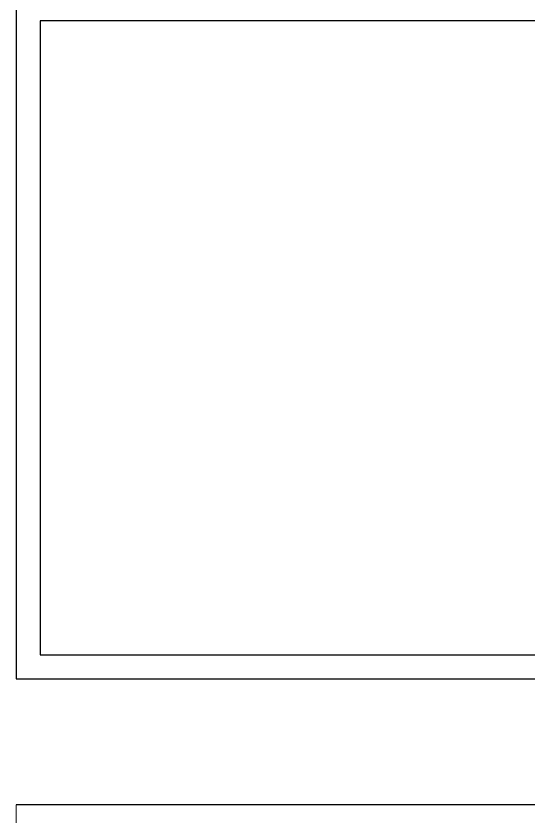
# Model space of a CAD drawing. Header units: inches. Extents: x -1851 to 6314, y -1304 to 4687.
# Drawn here: x 1266 to 1300.1, y 1502.3 to 1555.6 of the extents above; entities that cross this region are included whole.
import ezdxf

# ---------------------------------------------------------------- set-up
doc = ezdxf.new("R2010")
doc.units = ezdxf.units.IN
doc.header["$MEASUREMENT"] = 0
doc.layers.add('E-ARRY-TABL', color=9, linetype='Continuous')

# ---------------------------------------------------------------- blocks, each defined once
blk = doc.blocks.new('2.2.1_8 Mid Plan View')
at = {"color": 7, "linetype": 'Continuous', "lineweight": 15}
for p, q in [((-0.3006, -3.7368), (-0.3006, 2.6804)), ((0.3011, 2.6804), (0.3011, -3.7368)), ((-0.4154, -3.622), (-0.4154, 2.5656)), ((0.3011, -3.7368), (3.5556, -3.7368))]:
    blk.add_line(p, q, dxfattribs=at)

msp = doc.modelspace()

# ---------------------------------------------------------------- linework, layer by layer
at = {"layer": 'E-ARRY-TABL'}
for p, q in [((1265.95445, 1556.90832), (1265.95445, 1511.49753)), ((1267.55665, 1555.30613), (1267.55665, 1513.09973)), ((1353.89208, 1555.30613), (1267.55665, 1555.30613)), ((1353.89208, 1555.30613), (1267.55665, 1555.30613)), ((1353.89208, 1555.30613), (1267.55665, 1555.30613)), ((1267.55665, 1513.09973), (1353.89208, 1513.09973)), ((1265.95445, 1511.49753), (1355.49428, 1511.49753)), ((1355.49428, 1503.10203), (1265.95445, 1503.10203))]:
    msp.add_line(p, q, dxfattribs=at)

# ---------------------------------------------------------------- block references
at = {"layer": 'E-ARRY-TABL', "xscale": 13.95298604562408, "yscale": 13.95298604562408, "zscale": 13.95298604562408, "rotation": 270}
msp.add_blockref('2.2.1_8 Mid Plan View', (1318.09446, 1507.30313), dxfattribs=at)

doc.saveas('drawing.dxf')
